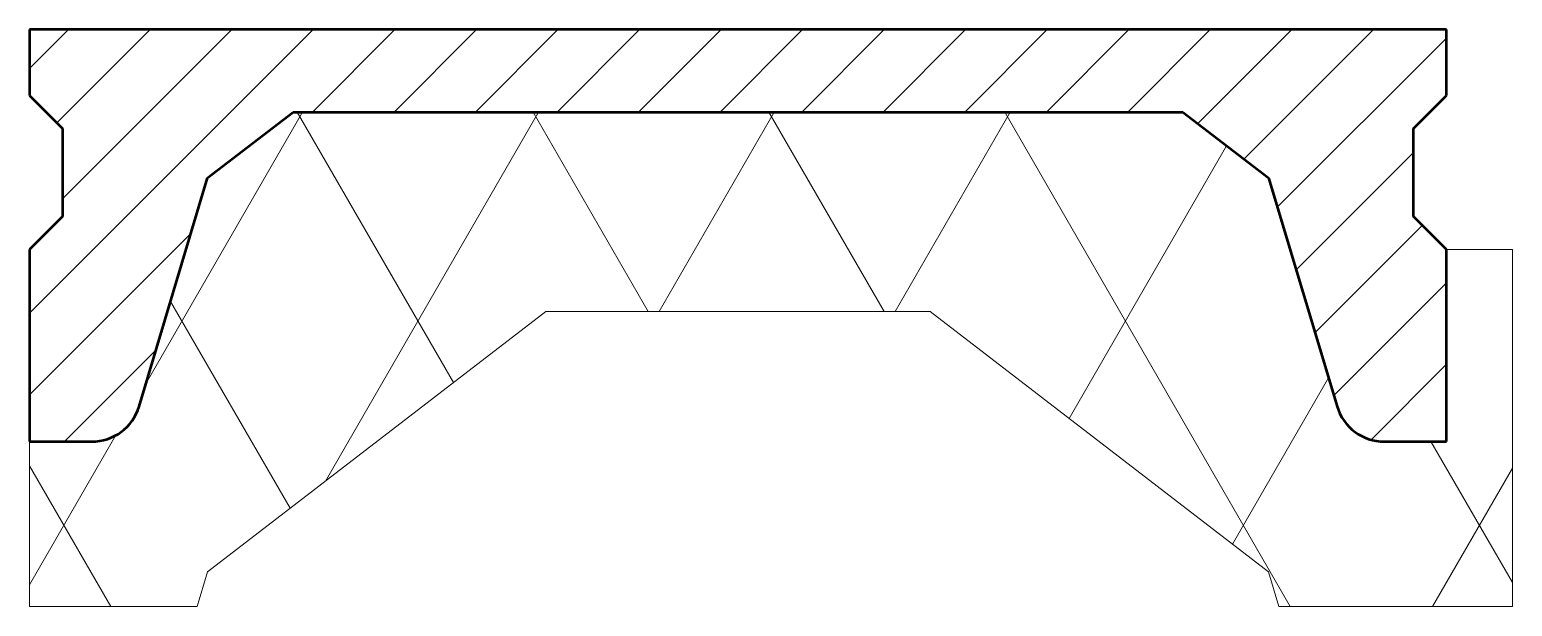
# Model space of a CAD drawing. Header units: metres. Extents: x 0 to 900, y -400 to -50.
import ezdxf

# ---------------------------------------------------------------- set-up
doc = ezdxf.new("R2010")
doc.units = ezdxf.units.M
doc.layers.add('A-DETL-GENF', color=92, linetype='Continuous', lineweight=18)

# ---------------------------------------------------------------- blocks, each defined once
blk = doc.blocks.new('23 Ribcassettevloer_dwars - 900-668171-00_0 Basismaterialen')
at = {"layer": 'A-DETL-GENF', "lineweight": 13}
h = blk.add_hatch(dxfattribs=at)
h.set_pattern_fill('FP_32', color=256, style=0, pattern_type=2)
h.set_pattern_definition([(45, (13699.317, 5854.54), (-24.74874, 24.74874), [])])
h.paths.add_polyline_path([(0, -300), (37.68, -300), (41.54, -299.75), (45.27, -299.02), (48.91, -297.81), (52.37, -296.16), (55.59, -294.07), (58.51, -291.59), (61.09, -288.75), (63.3, -285.61), (65.06, -282.24), (66.41, -278.62), (108, -140), (160, -100), (700, -100), (752, -140), (793.59, -278.62), (794.94, -282.24), (796.7, -285.61), (798.91, -288.75), (801.49, -291.59), (804.41, -294.07), (807.63, -296.16), (811.09, -297.81), (814.73, -299.02), (818.46, -299.75), (822.32, -300), (860, -300), (860, -183.33), (840, -163.33), (840, -110), (860, -90), (860, -50), (0, -50), (0, -90), (20, -110), (20, -163.33), (0, -183.33)])
h = blk.add_hatch(dxfattribs=at)
h.set_pattern_fill('FP_30', color=256, style=0, pattern_type=2)
h.set_pattern_definition([(60, (-4847.48, -1838.91), (-107.3872, 62), []), (120, (-4847.48, -1838.91), (-107.3872, -62), [])])
h.paths.add_polyline_path([(101.7, -400), (108, -379), (313.4, -221), (546.6, -221), (752, -379), (758.3, -400), (900, -400), (900, -183.33), (860, -183.33), (860, -300), (822.32, -300), (818.46, -299.75), (814.73, -299.02), (811.09, -297.81), (807.63, -296.16), (804.41, -294.07), (801.49, -291.59), (798.91, -288.75), (796.7, -285.61), (794.94, -282.24), (793.59, -278.62), (752, -140), (700, -100), (160, -100), (108, -140), (66.41, -278.62), (65.06, -282.24), (63.3, -285.61), (61.09, -288.75), (58.51, -291.59), (55.59, -294.07), (52.37, -296.16), (48.91, -297.81), (45.27, -299.02), (41.54, -299.75), (37.68, -300), (0, -300), (0, -400)])
at = {"layer": 'A-DETL-GENF', "lineweight": 50}
for p, q in [((860, -50), (0, -50)), ((0, -50), (0, -90)), ((860, -90), (860, -50)), ((0, -90), (20, -110)), ((840, -110), (860, -90)), ((108, -140), (160, -100)), ((160, -100), (700, -100)), ((700, -100), (752, -140)), ((20, -110), (20, -163.33)), ((840, -163.33), (840, -110)), ((66.41, -278.62), (108, -140)), ((752, -140), (793.59, -278.62)), ((20, -163.33), (0, -183.33)), ((860, -183.33), (840, -163.33)), ((0, -183.33), (0, -300)), ((860, -300), (860, -183.33)), ((0, -300), (37.68, -300)), ((822.32, -300), (860, -300))]:
    blk.add_line(p, q, dxfattribs=at)
at = {"layer": 'A-DETL-GENF', "lineweight": 13}
for p, q in [((900, -183.33), (860, -183.33)), ((900, -400), (900, -183.33)), ((108, -379), (313.4, -221)), ((313.4, -221), (546.6, -221)), ((546.6, -221), (752, -379)), ((0, -300), (0, -400)), ((101.7, -400), (108, -379)), ((752, -379), (758.3, -400)), ((0, -400), (101.7, -400)), ((758.3, -400), (900, -400))]:
    blk.add_line(p, q, dxfattribs=at)
at = {"layer": 'A-DETL-GENF', "lineweight": 50}
for centre, start, end in [((37.68, -270), 270, 343.30076), ((822.32, -270), 196.69924, 270)]:
    blk.add_arc(centre, 30, start, end, dxfattribs=at)

msp = doc.modelspace()

# ---------------------------------------------------------------- block references
msp.add_blockref('23 Ribcassettevloer_dwars - 900-668171-00_0 Basismaterialen', (0, 0))

doc.saveas('drawing.dxf')
